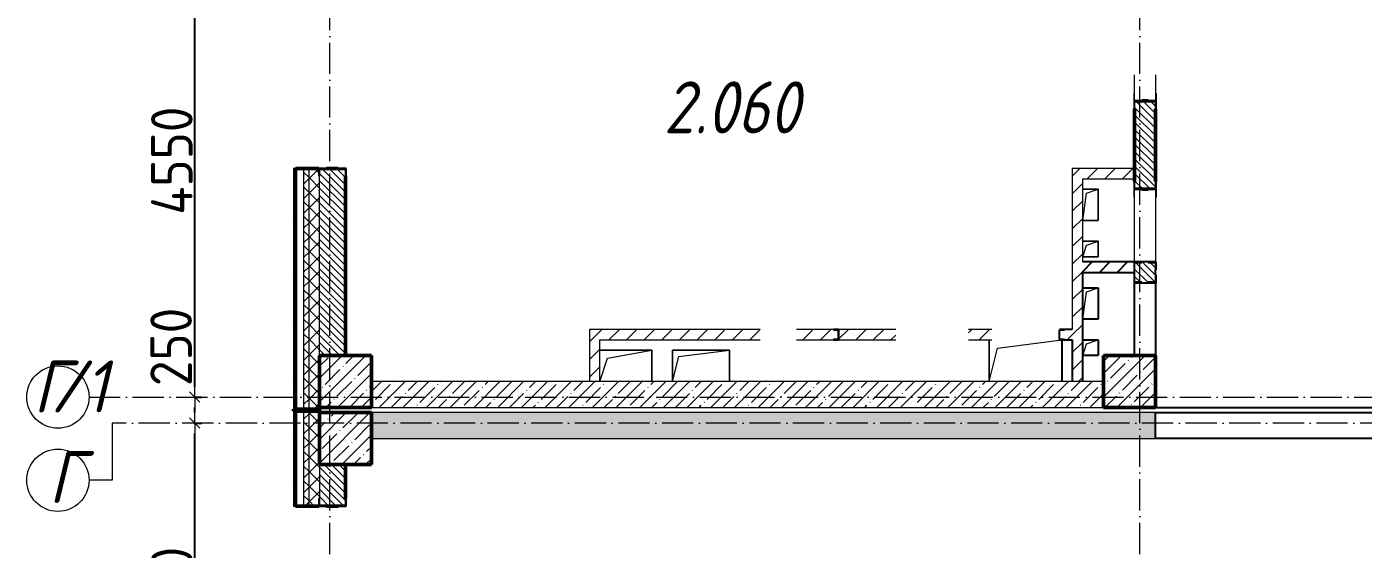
# Model space of a CAD drawing. Header units: millimetres. Extents: x -401725 to 250493, y 305116 to 802890.
# Drawn here: x -20860 to -7990, y 467182 to 472211 of the extents above; entities that cross this region are included whole.
import ezdxf

# ---------------------------------------------------------------- set-up
doc = ezdxf.new("R2010")
doc.units = ezdxf.units.MM
doc.linetypes.add('50_200_ШТРИХ_1Т_ш5_п1_п1_', pattern=[700, 500, -100, 0, -100])
for name, color, linetype, lineweight in [('A-____-____-DIMS', 7, 'Continuous', 9), ('A-FLOR-____-OTLN', 7, 'Continuous', 9), ('A-GENM-____-MCUT', 7, 'Continuous', 25), ('A-GENM-____-OTLN', 7, 'Continuous', 9), ('A-GENM-____-OTLN-1', 7, 'Continuous', 25), ('A-WALL-____-MCUT-1', 7, 'Continuous', 9), ('A-WALL-____-MCUT-2', 7, 'Continuous', 50), ('A-WALL-____-MCUT-3', 7, 'Continuous', 9), ('A-WALL-____-OTLN', 7, 'Continuous', 9), ('A-WALL-____-PATT-1', 7, 'Continuous', 9), ('A-WALL-FNSH-MCUT-1', 7, 'Continuous', 9), ('I-WALL-____-OTLN', 7, 'Continuous', 9), ('S-COLS-____-MCUT', 7, 'Continuous', 50), ('S-COLS-____-OTLN', 7, 'Continuous', 9), ('S-GRID-____-IDEN', 7, 'Continuous', 9), ('S-GRID-____-OTLN', 7, 'Continuous', 9), ('S-GRID-____-OTLN-1', 7, '50_200_ШТРИХ_1Т_ш5_п1_п1_', 9), ('Марки помещений', 7, 'Continuous', 9)]:
    doc.layers.add(name, color=color, linetype=linetype, lineweight=lineweight)
doc.styles.add('ISOCPEUR_I', font='isocpeui.ttf', dxfattribs={"width": 0.9, "height": 2.5})
doc.styles.add('ISOCPEUR_I_3', font='isocpeui.ttf', dxfattribs={"width": 0.85, "height": 2.2})
doc.styles.add('СПДС', font='isocpeur.ttf', dxfattribs={"width": 0.9})
doc.dimstyles.new('Размера А3', dxfattribs={"dimtxt": 200, "dimasz": 100, "dimexe": 70, "dimexo": 100, "dimgap": 20, "dimtad": 1, "dimdec": 0, "dimrnd": 10, "dimzin": 0, "dimdsep": 46, "dimtxsty": 'СПДС', "dimblk": 'ARROWHEAD_6', "dimcen": 1, "dimclrd": 256, "dimclre": 256, "dimclrt": 256, "dimazin": 0, "dimtfac": 1, "dimtdec": 0, "dimtmove": 2, "dimatfit": 3, "dimfxl": 1, "dimtolj": 1, "dimtzin": 0, "dimarcsym": 0})
pattern_1 = [(135, (-15591.663, 459015.94), (-35.35534, -35.35534), [])]
pattern_2 = [(45, (-15591.66, 459015.94), (-70.71068, 70.71068), []), (135, (-15591.66, 459015.94), (-70.71068, -70.71068), [])]
pattern_3 = [(45, (-15591.66, 459015.94), (-84.8528, 84.8528), [])]
pattern_4 = [(45, (-15591.66, 459015.94), (-114.0493, 114.0493), []), (45, (-15477.61, 459015.94), (-114.0493, 114.0493), [201.612, -40.322, 3.353, -36.97])]
pattern_5 = [(45, (-15591.66, 459015.94), (-85.5366, 85.5366), []), (45, (-15534.64, 459015.94), (-85.5366, 85.5366), [])]

# ---------------------------------------------------------------- blocks, each defined once
blk = doc.blocks.new('BSC_Колонна _Прямоугольная - 500х500-V42-АР1_План отверстий 2 этажа в осях 1-64_А-ГГ')
at = {"layer": 'S-COLS-____-OTLN'}
h = blk.add_hatch(dxfattribs=at)
h.set_pattern_fill('FP_71', color=256, style=0, pattern_type=2)
h.set_pattern_definition([(45, (2200, -9781.04), (-114.0493, 114.0493), []), (45, (2314.05, -9781.04), (-114.0493, 114.0493), [201.612, -40.322, 3.353, -36.97])])
h.paths.add_polyline_path([(-250, -250), (250, -250), (250, 250), (-250, 250)], flags=0)
at = {"layer": 'S-COLS-____-MCUT'}
for p, q in [((250, 250), (-250, 250)), ((-250, 250), (-250, -250)), ((250, -250), (250, 250)), ((-250, -250), (250, -250))]:
    blk.add_line(p, q, dxfattribs=at)
blk = doc.blocks.new('BSC_Колонна _Прямоугольная - 500х500-V43-АР1_План отверстий 2 этажа в осях 1-64_А-ГГ')
at = {"layer": 'S-COLS-____-OTLN'}
h = blk.add_hatch(dxfattribs=at)
h.set_pattern_fill('FP_72', color=256, style=0, pattern_type=2)
h.set_pattern_definition([(45, (-5350, -9781.04), (-114.0493, 114.0493), []), (45, (-5235.95, -9781.04), (-114.0493, 114.0493), [201.613, -40.323, 3.353, -36.97])])
h.paths.add_polyline_path([(-250, -250), (250, -250), (250, 250), (-250, 250)], flags=0)
at = {"layer": 'S-COLS-____-MCUT'}
for p, q in [((250, 250), (-250, 250)), ((-250, 250), (-250, -250)), ((250, -250), (250, 250)), ((-250, -250), (250, -250))]:
    blk.add_line(p, q, dxfattribs=at)
blk = doc.blocks.new('BSC_Колонна _Прямоугольная - 500х500-V137-АР1_План отверстий 2 этажа в осях 1-64_А-ГГ')
at = {"layer": 'S-COLS-____-OTLN'}
h = blk.add_hatch(dxfattribs=at)
h.set_pattern_fill('FP_167', color=256, style=0, pattern_type=2)
h.set_pattern_definition([(45, (2200, -9231.04), (-114.0493, 114.0493), []), (45, (2314.05, -9231.04), (-114.0493, 114.0493), [201.612, -40.322, 3.353, -36.97])])
h.paths.add_polyline_path([(-250, -250), (250, -250), (250, 250), (-250, 250), (-250, 105)], flags=0)
at = {"layer": 'S-COLS-____-MCUT'}
for p, q in [((250, 250), (-250, 250)), ((-250, 250), (-250, -250)), ((250, -250), (250, 250)), ((-250, -250), (250, -250))]:
    blk.add_line(p, q, dxfattribs=at)
blk = doc.blocks.new('Фахверк_СКБ_Уголок - 250_2700-27497298-АР1_План отверстий 2 этажа в осях 1-64_А-ГГ')
at = {"layer": 'A-GENM-____-MCUT'}
for p, q in [((200, 181), (125, 181)), ((125, 181), (125, 106)), ((131, 106), (131, 175)), ((131, 175), (200, 175)), ((200, 175), (200, 181)), ((125, 106), (131, 106)), ((131, -6), (125, -6)), ((125, -6), (125, -81)), ((125, -81), (200, -81)), ((131, -75), (131, -6)), ((200, -75), (131, -75)), ((200, -81), (200, -75))]:
    blk.add_line(p, q, dxfattribs=at)
blk = doc.blocks.new('Фахверк_СКБ_Уголок - 200_3960_зеркало-28268689-АР1_План отверстий 2 этажа в осях 1-64_А-ГГ')
at = {"layer": 'A-GENM-____-MCUT'}
for p, q in [((200, 156), (125, 156)), ((125, 156), (125, 81)), ((131, 81), (131, 150)), ((131, 150), (200, 150)), ((200, 150), (200, 156)), ((125, 81), (131, 81)), ((131, 19), (125, 19)), ((125, 19), (125, -56)), ((131, -50), (131, 19)), ((125, -56), (200, -56)), ((200, -50), (131, -50)), ((200, -56), (200, -50))]:
    blk.add_line(p, q, dxfattribs=at)
blk = doc.blocks.new('154_Стойка_СКБ_Уголок - СМ-2180_200-28268025-АР1_План отверстий 2 этажа в осях 1-64_А-ГГ')
at = {"layer": 'A-GENM-____-MCUT'}
for p, q in [((125, 156), (125, 81)), ((200, 156), (125, 156)), ((131, 81), (131, 150)), ((131, 150), (200, 150)), ((200, 150), (200, 156)), ((125, 81), (131, 81)), ((131, 19), (125, 19)), ((125, 19), (125, -56)), ((131, -50), (131, 19)), ((125, -56), (200, -56)), ((200, -50), (131, -50)), ((200, -56), (200, -50))]:
    blk.add_line(p, q, dxfattribs=at)
blk = doc.blocks.new('Стойка_Влож_Уголок_Опорный - Уголок-28213941-АР1_План отверстий 2 этажа в осях 1-64_А-ГГ')
at = {"layer": 'A-GENM-____-OTLN'}
for p, q in [((-212, -6), (-212, 0)), ((0, 0), (0, -6)), ((-212, -75), (-212, -6)), ((-212, -6), (-206, -6)), ((-212, -75), (-206, -75)), ((-6, -6), (0, -6)), ((-6, -75), (0, -75)), ((0, -6), (0, -75))]:
    blk.add_line(p, q, dxfattribs=at)
blk = doc.blocks.new('154_Фахверк_СКБ_Швеллер - Тип_100_3960-28318856-АР1_План отверстий 2 этажа в осях 1-64_А-ГГ')
at = {"layer": 'A-GENM-____-MCUT'}
for p, q in [((175, 50), (125, 50)), ((125, 50), (125, -50)), ((128, 47), (175, 47)), ((128, -47), (128, 47)), ((175, 47), (175, 50)), ((125, -50), (175, -50)), ((175, -47), (128, -47)), ((175, -50), (175, -47))]:
    blk.add_line(p, q, dxfattribs=at)
blk = doc.blocks.new('Стены 5 - Стены 4-30145060-АР1_План отверстий 2 этажа в осях 1-64_А-ГГ')
at = {"layer": 'A-WALL-____-MCUT-2'}
for p, q in [((-1844, 41030), (-1844, 41010)), ((-1594, 41030), (-1844, 41030)), ((-1844, 41010), (-1594, 41010)), ((-1594, 41010), (-1594, 41030))]:
    blk.add_line(p, q, dxfattribs=at)
blk = doc.blocks.new('AR_Отверстие прямоугольное _в плите_ - AR_Отверстие прямоугольное _в плите_-V148-АР1_План отверстий 2 этажа в осях 1-64_А-ГГ')
at = {"layer": 'A-GENM-____-OTLN'}
for p, q in [((75, 75), (-75, 75)), ((-75, -75), (-37, 37)), ((-37, 37), (75, 75)), ((75, -75), (75, 75)), ((-75, -75), (75, -75))]:
    blk.add_line(p, q, dxfattribs=at)
blk = doc.blocks.new('AR_Отверстие прямоугольное _в плите_ - AR_Отверстие прямоугольное _в плите_-V149-АР1_План отверстий 2 этажа в осях 1-64_А-ГГ')
at = {"layer": 'A-GENM-____-OTLN'}
for p, q in [((75, 150), (-75, 150)), ((-37, 113), (75, 150)), ((75, -150), (75, 150)), ((-75, -150), (-37, 113)), ((-75, -150), (75, -150))]:
    blk.add_line(p, q, dxfattribs=at)
blk = doc.blocks.new('AR_Отверстие прямоугольное _в плите_ - AR_Отверстие прямоугольное _в плите_-30552525-АР1_План отверстий 2 этажа в осях 1-64_А-ГГ')
at = {"layer": 'A-GENM-____-OTLN'}
for p, q in [((-350, 200), (-350, -200)), ((-270, 120), (350, 200)), ((350, -200), (350, 200)), ((-350, -200), (-270, 120))]:
    blk.add_line(p, q, dxfattribs=at)
blk = doc.blocks.new('AR_Отверстие прямоугольное _в плите_ - AR_Отверстие прямоугольное _в плите_-30459267-АР1_План отверстий 2 этажа в осях 1-64_А-ГГ')
at = {"layer": 'A-GENM-____-OTLN'}
for p, q in [((250, 150), (-250, 150)), ((-175, 75), (250, 150)), ((250, -150), (250, 150)), ((-250, -150), (-175, 75))]:
    blk.add_line(p, q, dxfattribs=at)
blk = doc.blocks.new('AR_Отверстие прямоугольное _в плите_ - AR_Отверстие прямоугольное _в плите_-30552596-АР1_План отверстий 2 этажа в осях 1-64_А-ГГ')
at = {"layer": 'A-GENM-____-OTLN'}
for p, q in [((275, 150), (-275, 150)), ((-275, 150), (-275, -150)), ((-215, 90), (275, 150)), ((275, -150), (275, 150)), ((-275, -150), (-215, 90))]:
    blk.add_line(p, q, dxfattribs=at)
blk = doc.blocks.new('154_Фахверк_СКБ_Швеллер - Тип_100_3960_зеркало-V199-АР1_План отверстий 2 этажа в осях 1-64_А-ГГ')
at = {"layer": 'A-GENM-____-MCUT'}
for p, q in [((175, 50), (125, 50)), ((128, 47), (175, 47)), ((128, -47), (128, 47)), ((175, 47), (175, 50)), ((125, -50), (175, -50)), ((175, -47), (128, -47)), ((175, -50), (175, -47))]:
    blk.add_line(p, q, dxfattribs=at)
blk = doc.blocks.new('Ось сетки - Круг_Ø6_00__ISO-2_5_0_9K_-25732049-АР1_План отверстий 2 этажа в осях 1-64_А-ГГ')
at = {"layer": 'S-GRID-____-IDEN'}
blk.add_circle((0, 0), 3, dxfattribs=at)
blk = doc.blocks.new('ARROWHEAD_6')
at = {"color": 0, "linetype": 'Continuous'}
for p, q in [((0, 0), (-1, 0)), ((-0.5, -0.5), (0.5, 0.5))]:
    blk.add_line(p, q, dxfattribs=at)
blk = doc.blocks.new('*D4520')
at = {"layer": 'A-____-____-DIMS', "lineweight": -2, "transparency": 16777216}
for p, q in [((-19249, 468397), (-19173, 468397)), ((-19243, 465097), (-19243, 468297)), ((-19249, 464997), (-19173, 464997))]:
    blk.add_line(p, q, dxfattribs=at)
at = {"layer": 'Defpoints', "color": 0, "lineweight": 30, "transparency": 16777216}
for p in [(-19349, 468397), (-19243, 468397), (-19349, 464997)]:
    blk.add_point(p, dxfattribs=at)
at = {"layer": 'A-____-____-DIMS', "lineweight": -2, "transparency": 16777216, "xscale": 100, "yscale": 100, "zscale": 100}
for p, rotation in [((-19243, 468397), 90), ((-19243, 464997), 270)]:
    blk.add_blockref('ARROWHEAD_6', p, dxfattribs=dict(at, rotation=rotation))
at = {"layer": 'A-____-____-DIMS', "transparency": 16777216, "insert": (-19463, 466697), "char_height": 400, "attachment_point": 5, "rotation": 90, "style": 'СПДС'}
blk.add_mtext('\\A1;3400', dxfattribs=at)
blk = doc.blocks.new('*D4521')
at = {"layer": 'A-____-____-DIMS', "lineweight": -2, "transparency": 16777216}
for p, q in [((-19249, 468647), (-19173, 468647)), ((-19243, 468497), (-19243, 468547)), ((-19249, 468397), (-19173, 468397))]:
    blk.add_line(p, q, dxfattribs=at)
at = {"layer": 'Defpoints', "color": 0, "lineweight": 30, "transparency": 16777216}
for p in [(-19349, 468647), (-19243, 468647), (-19349, 468397)]:
    blk.add_point(p, dxfattribs=at)
at = {"layer": 'A-____-____-DIMS', "lineweight": -2, "transparency": 16777216, "xscale": 100, "yscale": 100, "zscale": 100}
for p, rotation in [((-19243, 468647), 90), ((-19243, 468397), 270)]:
    blk.add_blockref('ARROWHEAD_6', p, dxfattribs=dict(at, rotation=rotation))
at = {"layer": 'A-____-____-DIMS', "transparency": 16777216, "insert": (-19670, 468752), "char_height": 400, "attachment_point": 1, "rotation": 90, "line_spacing_factor": 1.149209, "style": 'СПДС'}
blk.add_mtext('\\A1;250', dxfattribs=at)
blk = doc.blocks.new('*D4522')
at = {"layer": 'A-____-____-DIMS', "lineweight": -2, "transparency": 16777216}
for p, q in [((-19249, 473197), (-19173, 473197)), ((-19243, 468747), (-19243, 473097)), ((-19249, 468647), (-19173, 468647))]:
    blk.add_line(p, q, dxfattribs=at)
at = {"layer": 'Defpoints', "color": 0, "lineweight": 30, "transparency": 16777216}
for p in [(-19349, 473197), (-19243, 473197), (-19349, 468647)]:
    blk.add_point(p, dxfattribs=at)
at = {"layer": 'A-____-____-DIMS', "lineweight": -2, "transparency": 16777216, "xscale": 100, "yscale": 100, "zscale": 100}
for p, rotation in [((-19243, 473197), 90), ((-19243, 468647), 270)]:
    blk.add_blockref('ARROWHEAD_6', p, dxfattribs=dict(at, rotation=rotation))
at = {"layer": 'A-____-____-DIMS', "transparency": 16777216, "insert": (-19463, 470922), "char_height": 400, "attachment_point": 5, "rotation": 90, "style": 'СПДС'}
blk.add_mtext('\\A1;4550', dxfattribs=at)
blk = doc.blocks.new('2этаж')
at = {"layer": 'S-GRID-____-OTLN-1', "color": 251, "ltscale": 0.6, "true_color": 0x636466}
for p, q in [((-17941.7, 454533.3), (-17941.7, 508896.9)), ((-10141.7, 454533.3), (-10141.7, 508896.9)), ((-20260.4, 468647), (8278.9, 468647)), ((88482.7, 468397), (-20037.2, 468397))]:
    blk.add_line(p, q, dxfattribs=at)
at = {"layer": 'S-GRID-____-IDEN', "char_height": 500, "attachment_point": 1, "style": 'ISOCPEUR_I'}
for s, insert, width in [('\\fISOCPEUR|b0|i1|c204|p34|;\\W.9;Г', (-20796.6, 468999.4), 202.025), ('/1', (-20630, 468999.4), 346.329), ('\\fISOCPEUR|b0|i1|c204|p34|;\\W.9;Г', (-20648.8, 468128.5), 202.025)]:
    blk.add_mtext(s, dxfattribs=dict(at, insert=insert, width=width))
at = {"layer": 'A-____-____-DIMS'}
for base, p1, p2, picture, middle in [((-19243.1, 473197), (-19349.1, 468647), (-19349.1, 473197), '*D4522', (-19463.1, 470922)), ((-19243.1, 468397), (-19349.1, 464997), (-19349.1, 468397), '*D4520', (-19463.1, 466697))]:
    dim = blk.add_linear_dim(base=base, p1=p1, p2=p2, angle=90, dimstyle='Размера А3', override={"dimtxt": 400}, dxfattribs=at)
    dim.commit()
    dim.dimension.update_dxf_attribs({"geometry": picture, "text_midpoint": middle})
dim = blk.add_linear_dim(base=(-19243.1, 468647), p1=(-19349.1, 468397), p2=(-19349.1, 468647), angle=90, dimstyle='Размера А3', override={"dimtxt": 400}, dxfattribs=at)
dim.commit()
dim.dimension.update_dxf_attribs({"geometry": '*D4521', "text_midpoint": (-19403, 469093.8), "dimtype": 160, "text_rotation": 90})

msp = doc.modelspace()

# ---------------------------------------------------------------- hatches: boundary and pattern name
h = msp.add_hatch()
h.set_pattern_fill('FP_4', color=256, style=0, pattern_type=2)
h.set_pattern_definition(pattern_3)
h.paths.add_polyline_path([(-10191.6634, 469846.983), (-10191.6634, 469871.983), (-10197.6634, 469871.983), (-10197.6634, 469946.983), (-10691.6634, 469946.983), (-10691.6634, 469846.983), (-10197.6634, 469846.983)], flags=0)
at = {"layer": 'A-WALL-____-PATT-1'}
h = msp.add_hatch(dxfattribs=at)
h.set_pattern_fill('FP_3', color=256, style=0, pattern_type=2)
h.set_pattern_definition(pattern_5)
h.paths.add_polyline_path([(-18291.6634, 468531.983), (-18271.6634, 468531.983), (-18271.6634, 470846.983), (-18291.6634, 470846.983), (-18291.6634, 470071.7775)], flags=0)
h.paths.add_polyline_path([(-18271.6634, 472646.983), (-18271.6634, 474096.983), (-18291.6634, 474096.983), (-18291.6634, 472646.983)], flags=0)
h.paths.add_polyline_path([(-18271.6634, 475896.983), (-18271.6634, 477096.983), (-18291.6634, 477096.983), (-18291.6634, 475896.983)], flags=0)
h.paths.add_polyline_path([(-18291.6634, 478896.983), (-18271.6634, 478896.983), (-18271.6634, 480096.983), (-18291.6634, 480096.983)], flags=0)
h.paths.add_polyline_path([(-18271.6634, 481896.983), (-18271.6634, 483096.983), (-18291.6634, 483096.983), (-18291.6634, 481896.983)], flags=0)
h.paths.add_polyline_path([(-18271.6634, 484896.983), (-18271.6634, 485821.983), (-18291.6634, 485821.983), (-18291.6634, 484896.983)], flags=0)
h = msp.add_hatch(dxfattribs=at)
h.set_pattern_fill('FP_1', color=256, style=0, pattern_type=2)
h.set_pattern_definition(pattern_2)
h.paths.add_polyline_path([(-18141.6634, 468531.983), (-18141.6634, 470846.983), (-18191.6634, 470846.983), (-18191.6634, 468531.983)], flags=0)
h.paths.add_polyline_path([(-18141.6634, 472646.983), (-18141.6634, 474096.983), (-18191.6634, 474096.983), (-18191.6634, 472646.983)], flags=0)
h.paths.add_polyline_path([(-18141.6634, 475896.983), (-18141.6634, 477096.983), (-18191.6634, 477096.983), (-18191.6634, 475896.983)], flags=0)
h.paths.add_polyline_path([(-18191.6634, 478896.983), (-18141.6634, 478896.983), (-18141.6634, 480096.983), (-18191.6634, 480096.983)], flags=0)
h.paths.add_polyline_path([(-18141.6634, 481896.983), (-18141.6634, 483096.983), (-18191.6634, 483096.983), (-18191.6634, 481896.983)], flags=0)
h.paths.add_polyline_path([(-18141.6634, 484896.983), (-18141.6634, 485746.983), (-18191.6634, 485746.983), (-18191.6634, 484896.983)], flags=0)
h = msp.add_hatch(dxfattribs=at)
h.set_pattern_fill('FP_1', color=256, style=0, pattern_type=2)
h.set_pattern_definition(pattern_2)
h.paths.add_polyline_path([(-18141.6634, 468531.983), (-18041.6634, 468531.983), (-18041.6634, 470771.983), (-18047.6634, 470771.983), (-18047.6634, 470846.983), (-18141.6634, 470846.983), (-18141.6634, 468546.983)], flags=0)
h.paths.add_polyline_path([(-18047.6634, 472646.983), (-18047.6634, 472721.983), (-18041.6634, 472721.983), (-18041.6634, 474021.983), (-18047.6634, 474021.983), (-18047.6634, 474096.983), (-18141.6634, 474096.983), (-18141.6634, 472646.983)], flags=0)
h.paths.add_polyline_path([(-18047.6634, 475896.983), (-18047.6634, 475971.983), (-18041.6634, 475971.983), (-18041.6634, 477021.983), (-18047.6634, 477021.983), (-18047.6634, 477096.983), (-18141.6634, 477096.983), (-18141.6634, 475896.983)], flags=0)
h.paths.add_polyline_path([(-18141.6634, 478896.983), (-18047.6634, 478896.983), (-18047.6634, 478971.983), (-18041.6634, 478971.983), (-18041.6634, 480021.983), (-18047.6634, 480021.983), (-18047.6634, 480096.983), (-18141.6634, 480096.983), (-18141.6634, 478902.983)], flags=0)
h.paths.add_polyline_path([(-18047.6634, 481896.983), (-18047.6634, 481971.983), (-18041.6634, 481971.983), (-18041.6634, 483021.983), (-18047.6634, 483021.983), (-18047.6634, 483096.983), (-18141.6634, 483096.983), (-18141.6634, 481896.983)], flags=0)
h.paths.add_polyline_path([(-18141.6634, 484896.983), (-18047.6634, 484896.983), (-18047.6634, 484971.983), (-18041.6634, 484971.983), (-18041.6634, 485746.983), (-18141.6634, 485746.983), (-18141.6634, 484902.983)], flags=0)
h = msp.add_hatch(dxfattribs=at)
h.set_pattern_fill('FP_6', color=256, style=0, pattern_type=2)
h.set_pattern_definition(pattern_1)
h.paths.add_polyline_path([(-18041.6634, 469046.983), (-17791.6634, 469046.983), (-17792.4967, 470840.983), (-17860.6634, 470840.983), (-17860.6634, 470846.983), (-17972.6634, 470846.983), (-17972.6634, 470840.983), (-18041.6634, 470840.983), (-18041.6634, 470071.7775)], flags=0)
h.paths.add_polyline_path([(-17860.6634, 472646.983), (-17860.6634, 472652.983), (-17791.6634, 472652.983), (-17791.6634, 472946.983), (-18041.6634, 472946.983), (-18041.6634, 472652.983), (-17972.6634, 472652.983), (-17972.6634, 472646.983)], flags=0)
h = msp.add_hatch(dxfattribs=at)
h.set_pattern_fill('FP_6', color=256, style=0, pattern_type=2)
h.set_pattern_definition(pattern_1)
h.paths.add_polyline_path([(-10060.6634, 469746.983), (-10060.6634, 469752.983), (-9991.6634, 469752.983), (-9991.6634, 469940.983), (-10060.6634, 469940.983), (-10060.6634, 469946.983), (-10122.6634, 469946.983), (-10122.6634, 469940.983), (-10191.6634, 469940.983), (-10191.6634, 469752.983), (-10122.6634, 469752.983), (-10122.6634, 469746.983)], flags=0)
h.paths.add_polyline_path([(-10122.6634, 470646.983), (-10060.6634, 470646.983), (-10060.6634, 470652.983), (-9991.6634, 470652.983), (-9991.6634, 471490.983), (-10060.6634, 471490.983), (-10060.6634, 471496.983), (-10122.6634, 471496.983), (-10122.6634, 471490.983), (-10191.6634, 471490.983), (-10191.6634, 470652.983), (-10122.6634, 470652.983)], flags=0)
h.paths.add_polyline_path([(-10060.6634, 472646.983), (-9991.6634, 472646.983), (-9991.6634, 472946.983), (-10191.6634, 472946.983), (-10191.6634, 472646.983), (-10122.6634, 472646.983)], flags=0)
h = msp.add_hatch(dxfattribs=at)
h.set_pattern_fill('FP_4', color=256, style=0, pattern_type=2)
h.set_pattern_definition(pattern_3)
h.paths.add_polyline_path([(-10791.6634, 468796.983), (-10691.6634, 468796.983), (-10691.6634, 470846.983), (-10791.6634, 470846.983), (-10791.6634, 469196.983)], flags=0)
h = msp.add_hatch(dxfattribs=at)
h.set_pattern_fill('FP_4', color=256, style=0, pattern_type=2)
h.set_pattern_definition(pattern_3)
h.paths.add_polyline_path([(-10191.6634, 470746.983), (-10191.6634, 470846.983), (-10691.6634, 470846.983), (-10691.6634, 470746.983), (-10302.9601, 470746.983)], flags=0)
h = msp.add_hatch(dxfattribs=at)
h.set_pattern_fill('FP_4', color=256, style=0, pattern_type=2)
h.set_pattern_definition(pattern_3)
h.paths.add_polyline_path([(-15341.6634, 468796.983), (-15341.6634, 469296.983), (-15441.6634, 469296.983), (-15441.6634, 468796.983)], flags=0)
h = msp.add_hatch(dxfattribs=at)
h.set_pattern_fill('FP_4', color=256, style=0, pattern_type=2)
h.set_pattern_definition(pattern_3)
h.paths.add_polyline_path([(-10866.6634, 469196.983), (-10791.6634, 469196.983), (-10791.6634, 469296.983), (-10866.6634, 469296.983), (-10866.6634, 469293.983), (-10913.6634, 469293.983), (-10913.6634, 469199.983), (-10866.6634, 469199.983)], flags=0)
h.paths.add_polyline_path([(-12491.6634, 469196.983), (-12491.6634, 469296.983), (-13041.6634, 469296.983), (-13041.6634, 469196.983)], flags=0)
h.paths.add_polyline_path([(-11791.6634, 469196.983), (-11566.6634, 469196.983), (-11566.6634, 469296.983), (-11791.6634, 469296.983)], flags=0)
h.paths.add_polyline_path([(-13796.6634, 469196.983), (-13796.6634, 469296.983), (-15341.6634, 469296.983), (-15341.6634, 469196.983)], flags=0)
h.paths.add_polyline_path([(-13446.6634, 469196.983), (-13091.6634, 469196.983), (-13091.6634, 469199.983), (-13044.6634, 469199.983), (-13044.6634, 469293.983), (-13091.6634, 469293.983), (-13091.6634, 469296.983), (-13446.6634, 469296.983), (-13446.6634, 469199.983)], flags=0)
h = msp.add_hatch(dxfattribs=at)
h.set_pattern_fill('FP_25', color=256, style=0, pattern_type=2)
h.set_pattern_definition(pattern_4)
h.paths.add_polyline_path([(-11186.6922, 468546.983), (-10491.6634, 468546.983), (-10491.6634, 468796.983), (-17541.6634, 468796.983), (-17541.6634, 468546.983), (-12070.4244, 468546.983)], flags=0)
h = msp.add_hatch(dxfattribs=at)
h.set_pattern_fill('FP_3', color=256, style=0, pattern_type=2)
h.set_pattern_definition(pattern_5)
h.paths.add_polyline_path([(-18291.6634, 456846.983), (-18271.6634, 456846.983), (-18271.6634, 461246.983), (-18291.6634, 461246.983), (-18291.6634, 459751.8495)], flags=0)
h.paths.add_polyline_path([(-18291.6634, 463046.983), (-18271.6634, 463046.983), (-18271.6634, 465796.983), (-18291.6634, 465796.983), (-18291.6634, 463191.8255)], flags=0)
h.paths.add_polyline_path([(-18271.6634, 467596.983), (-18271.6634, 468511.983), (-18291.6634, 468511.983), (-18291.6634, 467596.983)], flags=0)
h = msp.add_hatch(dxfattribs=at)
h.set_pattern_fill('FP_1', color=256, style=0, pattern_type=2)
h.set_pattern_definition(pattern_2)
h.paths.add_polyline_path([(-18191.6634, 456946.983), (-18141.6634, 456946.983), (-18141.6634, 461246.983), (-18191.6634, 461246.983), (-18191.6634, 459751.8495)], flags=0)
h.paths.add_polyline_path([(-18141.6634, 463046.983), (-18141.6634, 465796.983), (-18191.6634, 465796.983), (-18191.6634, 463046.983)], flags=0)
h.paths.add_polyline_path([(-18141.6634, 467596.983), (-18141.6634, 468531.983), (-18191.6634, 468531.983), (-18191.6634, 467596.983)], flags=0)
h = msp.add_hatch(dxfattribs=at)
h.set_pattern_fill('FP_1', color=256, style=0, pattern_type=2)
h.set_pattern_definition(pattern_2)
h.paths.add_polyline_path([(-18141.6634, 456996.983), (-18041.6634, 456996.983), (-18041.6634, 461246.983), (-18141.6634, 461246.983), (-18141.6634, 459751.8495)], flags=0)
h.paths.add_polyline_path([(-18041.6634, 463046.983), (-18041.6634, 465721.983), (-18047.6634, 465721.983), (-18047.6634, 465796.983), (-18141.6634, 465796.983), (-18141.6634, 463046.983)], flags=0)
h.paths.add_polyline_path([(-18047.6634, 467596.983), (-18047.6634, 467671.983), (-18041.6634, 467671.983), (-18041.6634, 468531.983), (-18141.6634, 468531.983), (-18141.6634, 467596.983)], flags=0)
h = msp.add_hatch(dxfattribs=at)
h.set_pattern_fill('FP_25', color=256, style=0, pattern_type=2)
h.set_pattern_definition(pattern_4)
h.paths.add_polyline_path([(7058.3366, 468246.983), (7958.3366, 468246.983), (7958.3366, 468496.983), (7058.3366, 468496.983)], flags=0)
h.paths.add_polyline_path([(4958.3366, 468246.983), (4958.3366, 468496.983), (-2691.6634, 468496.983), (-2691.6634, 468246.983), (2069.2899, 468246.983)], flags=0)
h.paths.add_polyline_path([(-4791.6634, 468246.983), (-4791.6634, 468496.983), (-5991.6634, 468496.983), (-5991.6634, 468246.983), (-5000.5672, 468246.983)], flags=0)
h.paths.add_polyline_path([(-10302.9601, 468246.983), (-9991.6634, 468246.983), (-9991.6634, 468496.983), (-17541.6634, 468496.983), (-17541.6634, 468246.983), (-12070.4244, 468246.983)], flags=0)
h = msp.add_hatch(dxfattribs=at)
h.set_pattern_fill('FP_6', color=256, style=0, pattern_type=2)
h.set_pattern_definition(pattern_1)
h.paths.add_polyline_path([(-18041.6634, 465346.983), (-17791.6634, 465346.983), (-17791.6634, 465790.983), (-17860.6634, 465790.983), (-17860.6634, 465796.983), (-17972.6634, 465796.983), (-17972.6634, 465790.983), (-18041.6634, 465790.983), (-18041.6634, 465721.983)], flags=0)
h.paths.add_polyline_path([(-17972.6634, 467596.983), (-17860.6634, 467596.983), (-17860.6634, 467602.983), (-17791.6634, 467602.983), (-17791.6634, 467996.983), (-18041.6634, 467996.983), (-18041.6634, 467602.983), (-17972.6634, 467602.983)], flags=0)

# ---------------------------------------------------------------- linework, layer by layer
for p, q in [((-10197.6634, 469946.983), (-10691.6634, 469946.983)), ((-10060.6634, 469946.983), (-10122.6634, 469946.983)), ((-10691.6634, 468796.983), (-10691.6634, 469846.983)), ((-10691.6634, 469846.983), (-10191.6634, 469846.983)), ((-10191.6634, 469821.983), (-10191.6634, 469871.983)), ((-9991.6634, 469821.983), (-9991.6634, 469871.983)), ((-10691.6634, 469696.9876), (-10541.6634, 469696.9876)), ((-10541.6634, 469696.9876), (-10541.6634, 469396.9876)), ((-10191.6634, 469046.983), (-10191.6634, 469746.983)), ((-10122.6634, 469746.983), (-10060.6634, 469746.983)), ((-9991.6634, 469746.983), (-9991.6634, 469046.983)), ((-10541.6634, 469396.9876), (-10691.6634, 469396.9876)), ((-10791.6634, 469296.983), (-10866.6634, 469296.983)), ((-10891.6634, 469196.983), (-10891.6634, 468796.983)), ((-10866.6634, 469196.983), (-10791.6634, 469196.983)), ((-10791.6634, 469196.983), (-10791.6634, 468796.983)), ((-10691.6634, 469196.9876), (-10541.6634, 469196.9876)), ((-10541.6634, 469196.9876), (-10541.6634, 469046.9876)), ((-10541.6634, 469046.9876), (-10691.6634, 469046.9876)), ((-9991.6634, 468546.983), (-5991.6634, 468546.983)), ((-9991.6634, 468246.983), (-9991.6634, 468496.983)), ((-9991.6634, 468496.983), (-5991.6634, 468496.983)), ((-5991.6634, 468246.983), (-9991.6634, 468246.983))]:
    msp.add_line(p, q)
at = {"layer": 'A-FLOR-____-OTLN'}
for p, q in [((-10691.6634, 470646.9876), (-10541.6634, 470646.9876)), ((-10541.6634, 470646.9876), (-10541.6634, 470346.9876)), ((-10541.6634, 470346.9876), (-10691.6634, 470346.9876)), ((-10691.6634, 470146.9876), (-10541.6634, 470146.9876)), ((-10541.6634, 470146.9876), (-10541.6634, 469996.9876)), ((-10541.6634, 469996.9876), (-10691.6634, 469996.9876)), ((-11591.6634, 468796.983), (-11591.6634, 469196.983)), ((-15341.6634, 469096.983), (-14841.6634, 469096.983)), ((-14841.6634, 469096.983), (-14841.6634, 468796.983)), ((-14641.6634, 469096.983), (-14091.6634, 469096.983)), ((-14641.6634, 468796.983), (-14641.6634, 469096.983)), ((-14091.6634, 469096.983), (-14091.6634, 468796.983))]:
    msp.add_line(p, q, dxfattribs=at)
at = {"layer": 'A-WALL-____-MCUT-1'}
for p, q in [((-10491.6634, 468796.983), (-17541.6634, 468796.983)), ((-17541.6634, 468546.983), (-10491.6634, 468546.983)), ((-9991.6634, 468496.983), (-17541.6634, 468496.983)), ((-17541.6634, 468246.983), (-9991.6634, 468246.983))]:
    msp.add_line(p, q, dxfattribs=at)
at = {"layer": 'A-WALL-____-MCUT-2'}
for p, q in [((-10060.6634, 471496.983), (-10122.6634, 471496.983)), ((-10191.6634, 471421.983), (-10191.6634, 470721.983)), ((-9991.6634, 470721.983), (-9991.6634, 471421.983)), ((-18047.6634, 470846.983), (-18271.6634, 470846.983)), ((-18271.6634, 470846.983), (-18271.6634, 467596.983)), ((-17860.6634, 470846.983), (-17972.6634, 470846.983)), ((-17791.6634, 469046.983), (-17791.6634, 470771.983)), ((-10122.6634, 470646.983), (-10060.6634, 470646.983)), ((-18041.6634, 468496.983), (-18041.6634, 468546.983)), ((-17791.6634, 467671.983), (-17791.6634, 467996.983)), ((-18271.6634, 467596.983), (-18047.6634, 467596.983)), ((-17972.6634, 467596.983), (-17860.6634, 467596.983))]:
    msp.add_line(p, q, dxfattribs=at)
at = {"layer": 'A-WALL-____-MCUT-3'}
for p, q in [((-18191.6634, 467596.983), (-18191.6634, 470846.983)), ((-18141.6634, 467596.983), (-18141.6634, 470846.983)), ((-18041.6634, 469046.983), (-18041.6634, 470771.983)), ((-18041.6634, 467996.983), (-18041.6634, 467671.983))]:
    msp.add_line(p, q, dxfattribs=at)
at = {"layer": 'A-WALL-FNSH-MCUT-1'}
for p, q in [((-18291.6634, 470846.983), (-18291.6634, 468531.983)), ((-18271.6634, 470846.983), (-18291.6634, 470846.983)), ((-10791.6634, 470846.983), (-10791.6634, 469296.983)), ((-10191.6634, 470846.983), (-10791.6634, 470846.983)), ((-10691.6634, 469946.983), (-10691.6634, 470746.983)), ((-10691.6634, 470746.983), (-10191.6634, 470746.983)), ((-13796.6634, 469296.983), (-15441.6634, 469296.983)), ((-15441.6634, 469296.983), (-15441.6634, 468796.983)), ((-13091.6634, 469296.983), (-13446.6634, 469296.983)), ((-12491.6634, 469296.983), (-13041.6634, 469296.983)), ((-11566.6634, 469296.983), (-11791.6634, 469296.983)), ((-15341.6634, 469196.983), (-13796.6634, 469196.983)), ((-15341.6634, 468796.983), (-15341.6634, 469196.983)), ((-13446.6634, 469196.983), (-13091.6634, 469196.983)), ((-13041.6634, 469196.983), (-12491.6634, 469196.983)), ((-11791.6634, 469196.983), (-11566.6634, 469196.983)), ((-18291.6634, 468531.983), (-18271.6634, 468531.983)), ((-18291.6634, 468511.983), (-18291.6634, 467596.983)), ((-18271.6634, 468511.983), (-18291.6634, 468511.983)), ((-18291.6634, 467596.983), (-18271.6634, 467596.983))]:
    msp.add_line(p, q, dxfattribs=at)
at = {"layer": 'I-WALL-____-OTLN'}
for p, q in [((-10191.6634, 471496.983), (-10191.6634, 471746.983)), ((-9991.6634, 471746.983), (-9991.6634, 471496.983)), ((-10191.6634, 469946.983), (-10191.6634, 470646.983)), ((-9991.6634, 470646.983), (-9991.6634, 469946.983))]:
    msp.add_line(p, q, dxfattribs=at)
at = {"layer": 'S-GRID-____-OTLN'}
for p, q in [((-20037.2274, 468396.983), (-20037.2274, 467846.6566)), ((-20037.2274, 467846.6566), (-20260.4336, 467846.6566))]:
    msp.add_line(p, q, dxfattribs=at)

# ---------------------------------------------------------------- block references
at = {"color": 18, "true_color": 0x000000}
msp.add_blockref('2этаж', (0, 0), dxfattribs=at)
for p, rotation in [((-10141.6634, 470071.983), 269.9999999999999), ((-10041.6634, 469621.983), 89.99999999999991)]:
    msp.add_blockref('Фахверк_СКБ_Уголок - 200_3960_зеркало-28268689-АР1_План отверстий 2 этажа в осях 1-64_А-ГГ', p, dxfattribs=dict(rotation=rotation))
for name, p in [('AR_Отверстие прямоугольное _в плите_ - AR_Отверстие прямоугольное _в плите_-V149-АР1_План отверстий 2 этажа в осях 1-64_А-ГГ', (-10616.6634, 469546.9876)), ('154_Фахверк_СКБ_Швеллер - Тип_100_3960_зеркало-V199-АР1_План отверстий 2 этажа в осях 1-64_А-ГГ', (-11041.6634, 469246.983)), ('AR_Отверстие прямоугольное _в плите_ - AR_Отверстие прямоугольное _в плите_-V148-АР1_План отверстий 2 этажа в осях 1-64_А-ГГ', (-10616.6634, 469121.9876)), ('BSC_Колонна _Прямоугольная - 500х500-V43-АР1_План отверстий 2 этажа в осях 1-64_А-ГГ', (-10241.6634, 468796.983))]:
    msp.add_blockref(name, p)
at = {"layer": 'A-GENM-____-OTLN', "rotation": 180}
msp.add_blockref('Стойка_Влож_Уголок_Опорный - Уголок-28213941-АР1_План отверстий 2 этажа в осях 1-64_А-ГГ', (-10197.6634, 471496.983), dxfattribs=at)
at = {"layer": 'A-GENM-____-OTLN'}
for name, p in [('AR_Отверстие прямоугольное _в плите_ - AR_Отверстие прямоугольное _в плите_-V149-АР1_План отверстий 2 этажа в осях 1-64_А-ГГ', (-10616.6634, 470496.9876)), ('Стойка_Влож_Уголок_Опорный - Уголок-28213941-АР1_План отверстий 2 этажа в осях 1-64_А-ГГ', (-9985.6634, 470646.983)), ('AR_Отверстие прямоугольное _в плите_ - AR_Отверстие прямоугольное _в плите_-V148-АР1_План отверстий 2 этажа в осях 1-64_А-ГГ', (-10616.6634, 470071.9876)), ('AR_Отверстие прямоугольное _в плите_ - AR_Отверстие прямоугольное _в плите_-30552525-АР1_План отверстий 2 этажа в осях 1-64_А-ГГ', (-11241.6634, 468996.983)), ('AR_Отверстие прямоугольное _в плите_ - AR_Отверстие прямоугольное _в плите_-30459267-АР1_План отверстий 2 этажа в осях 1-64_А-ГГ', (-15091.6634, 468946.983)), ('AR_Отверстие прямоугольное _в плите_ - AR_Отверстие прямоугольное _в плите_-30552596-АР1_План отверстий 2 этажа в осях 1-64_А-ГГ', (-14366.6634, 468946.983))]:
    msp.add_blockref(name, p, dxfattribs=at)
at = {"layer": 'A-GENM-____-OTLN-1'}
for name, p, rotation in [('154_Стойка_СКБ_Уголок - СМ-2180_200-28268025-АР1_План отверстий 2 этажа в осях 1-64_А-ГГ', (-10141.6634, 471621.983), 269.9999999999999), ('Фахверк_СКБ_Уголок - 250_2700-27497298-АР1_План отверстий 2 этажа в осях 1-64_А-ГГ', (-17966.6634, 470971.983), 269.9999999999999), ('154_Стойка_СКБ_Уголок - СМ-2180_200-28268025-АР1_План отверстий 2 этажа в осях 1-64_А-ГГ', (-10041.6634, 470521.983), 89.99999999999991), ('154_Фахверк_СКБ_Швеллер - Тип_100_3960-28318856-АР1_План отверстий 2 этажа в осях 1-64_А-ГГ', (-12916.6634, 469246.983), 180), ('Фахверк_СКБ_Уголок - 250_2700-27497298-АР1_План отверстий 2 этажа в осях 1-64_А-ГГ', (-17866.6634, 467471.983), 89.99999999999991)]:
    msp.add_blockref(name, p, dxfattribs=dict(at, rotation=rotation))
at = {"layer": 'A-WALL-____-OTLN'}
msp.add_blockref('Стены 5 - Стены 4-30145060-АР1_План отверстий 2 этажа в осях 1-64_А-ГГ', (-16448.1516, 427501.7409), dxfattribs=at)
at = {"layer": 'S-COLS-____-OTLN'}
for name, p in [('BSC_Колонна _Прямоугольная - 500х500-V42-АР1_План отверстий 2 этажа в осях 1-64_А-ГГ', (-17791.6634, 468796.983)), ('BSC_Колонна _Прямоугольная - 500х500-V137-АР1_План отверстий 2 этажа в осях 1-64_А-ГГ', (-17791.6634, 468246.983))]:
    msp.add_blockref(name, p, dxfattribs=at)
at = {"layer": 'S-GRID-____-IDEN', "xscale": 99.99999999999993, "yscale": 99.99999999999993, "zscale": 99.99999999999993}
for p, rotation in [((-20560.4336, 468646.983), 269.9999999999996), ((-20560.4336, 467846.6566), 89.99999999999982)]:
    msp.add_blockref('Ось сетки - Круг_Ø6_00__ISO-2_5_0_9K_-25732049-АР1_План отверстий 2 этажа в осях 1-64_А-ГГ', p, dxfattribs=dict(at, rotation=rotation))

# ---------------------------------------------------------------- texts
at = {"layer": 'Марки помещений', "insert": (-14725.5724, 471684.9097), "char_height": 500, "width": 785.65375, "attachment_point": 1, "style": 'ISOCPEUR_I_3'}
msp.add_mtext('2.060', dxfattribs=at)

doc.saveas('drawing.dxf')
